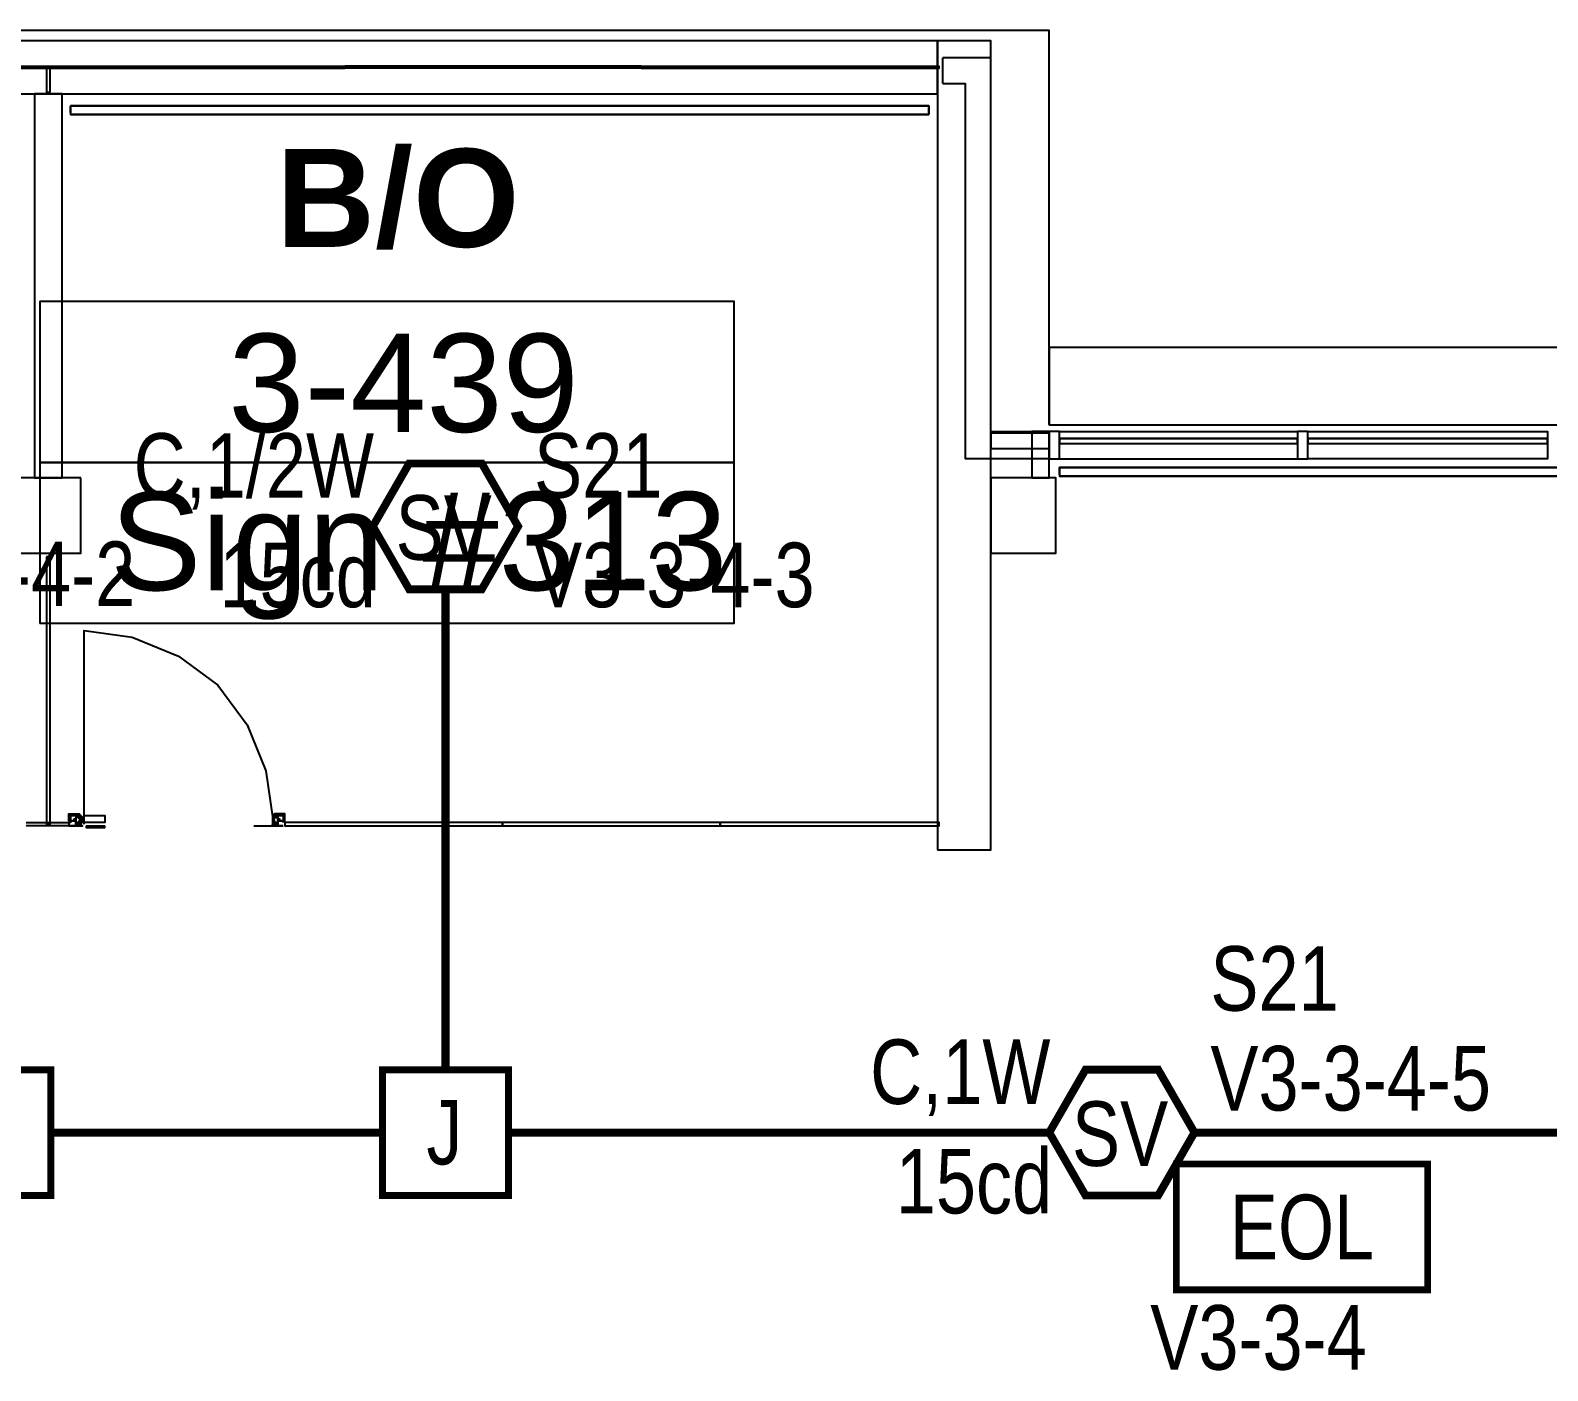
# Model space of a CAD drawing. Header units: inches. Extents: x 10004 to 17737, y 28227 to 35905.
# Drawn here: x 15007.9 to 15290, y 29350.4 to 29599.5 of the extents above; entities that cross this region are included whole.
import ezdxf
from ezdxf.enums import TextEntityAlignment as Align

# ---------------------------------------------------------------- set-up
doc = ezdxf.new("R2010")
doc.units = ezdxf.units.IN
doc.header["$LTSCALE"] = 0.25
doc.header["$MEASUREMENT"] = 0
for name, color, linetype in [('BACKGROUND', 8, 'Continuous'), ('CONDUIT', 6, 'Continuous'), ('EOL', 1, 'Continuous'), ('JUNCTION BOX', 1, 'Continuous'), ('SPEAKER STROBE', 1, 'Continuous')]:
    doc.layers.add(name, color=color, linetype=linetype)
doc.styles.add('Arial', font='arial.ttf', dxfattribs={"width": 0.8})
doc.styles.add('PDF Arial', font='arial.ttf')
doc.styles.add('PDF Arial Bold', font='arialbd.ttf')

# ---------------------------------------------------------------- blocks, each defined once
blk = doc.blocks.new('GC-S7VM')
at = {"layer": 'SPEAKER STROBE', "const_width": 1.46}
blk.add_lwpolyline([(13.83, 0.21), (7.08, 11.9), (-6.42, 11.9), (-13.17, 0.21), (-6.42, -11.49), (7.08, -11.49)], close=True, dxfattribs=at)
at = {"layer": 'SPEAKER STROBE', "style": 'Arial', "width": 0.8}
blk.add_text('SV', height=12, dxfattribs=at).set_placement((0, 0), align=Align.MIDDLE)
for tag, p in [('C', (-12.95, 11.52)), ('CANDELA', (-12.62, -8.82)), ('1/2W', (-12.62, -29.16))]:
    blk.add_attdef(tag, text='', height=12, dxfattribs=at).set_placement(p, align=Align.MIDDLE_RIGHT)
for tag, p in [('Speaker_Circuit', (16.8, 11.52)), ('Visual_Circuit', (16.8, -8.82))]:
    blk.add_attdef(tag, text='', height=12, dxfattribs=at).set_placement(p, align=Align.MIDDLE_LEFT)
blk = doc.blocks.new('JUNCTION BOX')
at = {"const_width": 1.3}
blk.add_lwpolyline([(-11.5, -11.68), (-11.5, 11.7), (11.89, 11.7), (11.89, -11.68)], close=True, dxfattribs=at)
at = {"style": 'Arial', "width": 0.8}
blk.add_text('J', height=12, dxfattribs=at).set_placement((0, 0), align=Align.MIDDLE)
blk.add_attdef('SUBSCRIPT', text='', height=12, dxfattribs=at).set_placement((-16.56, -9.02), align=Align.MIDDLE_RIGHT)
blk = doc.blocks.new('EOLR')
at = {"layer": 'EOL', "const_width": 1.25}
blk.add_lwpolyline([(-23.38, 11.69), (23.38, 11.69), (23.38, -11.69), (-23.38, -11.69)], close=True, dxfattribs=at)
at = {"layer": 'EOL', "style": 'Arial', "width": 0.8}
blk.add_text('EOL', height=12, dxfattribs=at).set_placement((0, 0), align=Align.MIDDLE)
for tag, p in [('CIRCUIT#', (28.56, 10.91)), ('EOL_VALUE', (28.88, -9.43))]:
    blk.add_attdef(tag, text='', height=12, dxfattribs=at).set_placement(p, align=Align.MIDDLE_LEFT)

msp = doc.modelspace()

# ---------------------------------------------------------------- linework, layer by layer
at = {"layer": 'BACKGROUND'}
for points in [[(15197.3, 29540.51), (15197.3, 29526.18), (15197.3, 29599.45), (14825.18, 29599.45)], [(14845.89, 29597.54), (15176.58, 29597.54), (15176.58, 29447.16)], [(15176.57, 29447.16), (15186.45, 29447.16), (15186.45, 29597.53), (15176.57, 29597.53)], [(15176.58, 29592.76), (15176.58, 29597.54)], [(15177.51, 29594.34), (15177.51, 29589.56)], [(15186.45, 29524.89), (15186.45, 29589.57), (15186.45, 29594.35), (15177.54, 29594.35)], [(14845.89, 29587.66), (15176.58, 29587.66), (15176.58, 29592.44)], [(15066.35, 29592.76), (15066.35, 29592.44)], [(15121.48, 29592.45), (15121.48, 29592.77), (15121.48, 29592.45), (15066.38, 29592.45)], [(15121.48, 29592.77), (15066.38, 29592.77)], [(15121.47, 29592.44), (15176.89, 29592.44), (15176.89, 29592.76), (15121.47, 29592.76)], [(15177.53, 29589.57), (15181.67, 29589.57), (15181.67, 29524.58), (15181.67, 29519.8)], [(15015.37, 29584.15), (15015.37, 29584.47), (15015.37, 29584.79), (15015.37, 29585.11), (15015.37, 29585.43)], [(15015.37, 29585.43), (15015.37, 29585.43)], [(15015.37, 29585.43), (15015.37, 29585.43)], [(15015.37, 29585.11), (15015.37, 29585.11)], [(15015.37, 29585.11), (15015.37, 29584.79), (15015.37, 29584.47), (15015.37, 29584.15), (15015.37, 29584.47), (15015.37, 29584.79), (15015.37, 29585.11), (15015.37, 29584.79), (15015.37, 29584.47), (15015.37, 29584.15), (15015.37, 29583.84)], [(15015.37, 29585.11), (15015.37, 29585.11)], [(15015.37, 29585.11), (15015.37, 29585.11)], [(15015.37, 29585.11), (15015.37, 29585.11)], [(15174.97, 29585.43), (15174.97, 29585.43)], [(15174.97, 29585.43), (15174.97, 29585.43)], [(15174.97, 29585.43), (15174.97, 29585.11), (15174.97, 29584.79), (15174.97, 29584.47), (15174.97, 29584.15), (15174.97, 29583.83)], [(15174.97, 29585.11), (15174.97, 29585.11)], [(15174.97, 29585.11), (15174.97, 29585.11)], [(15174.97, 29585.11), (15174.97, 29585.11)], [(15174.97, 29584.79), (15174.97, 29585.11)], [(15174.97, 29585.11), (15174.97, 29585.11)], [(15015.37, 29584.47), (15015.37, 29584.47)], [(15015.37, 29584.47), (15015.37, 29584.47)], [(15015.37, 29584.47), (15015.37, 29584.47)], [(15015.37, 29584.47), (15015.37, 29584.47)], [(15015.37, 29584.15), (15015.37, 29584.15)], [(15015.37, 29584.15), (15015.37, 29584.15)], [(15015.37, 29584.15), (15015.37, 29584.15)], [(15015.37, 29584.15), (15015.37, 29584.15)], [(15015.37, 29583.84), (15015.37, 29583.84)], [(15015.37, 29583.84), (15015.37, 29583.84)], [(15174.97, 29584.47), (15174.97, 29584.79)], [(15174.97, 29584.47), (15174.97, 29584.47)], [(15174.97, 29584.47), (15174.97, 29584.47)], [(15174.97, 29584.47), (15174.97, 29584.47)], [(15174.97, 29584.15), (15174.97, 29584.47)], [(15174.97, 29584.47), (15174.97, 29584.47)], [(15174.97, 29584.15), (15174.97, 29584.15)], [(15174.97, 29584.15), (15174.97, 29584.15)], [(15174.97, 29584.15), (15174.97, 29584.15)], [(15174.97, 29584.15), (15174.97, 29584.15)], [(15174.97, 29583.83), (15174.97, 29583.83)], [(15174.97, 29583.83), (15174.97, 29583.83)], [(15009.64, 29549.11), (15009.64, 29519.16), (15009.64, 29489.22)], [(15009.65, 29549.11), (15138.67, 29549.11), (15138.67, 29519.16), (15009.65, 29519.16), (15138.67, 29519.16), (15138.67, 29489.22), (15009.65, 29489.22)], [(15338.39, 29540.5), (15197.25, 29540.5)], [(15197.25, 29526.16), (15338.39, 29526.16)], [(15194.12, 29516.3), (15197.3, 29516.3), (15197.3, 29524.9), (15197.3, 29519.8), (15181.69, 29519.8)], [(15186.45, 29524.58), (15186.45, 29521.71)], [(15186.46, 29524.9), (15197.3, 29524.9), (15194.12, 29524.9)], [(15186.46, 29521.72), (15197.3, 29521.72), (15197.3, 29524.9)], [(15197.3, 29519.8), (15197.3, 29524.58), (15186.46, 29524.58)], [(15194.08, 29524.89), (15194.08, 29516.29)], [(15197.31, 29519.81), (15199.22, 29519.81), (15199.22, 29524.91), (15197.31, 29524.91)], [(15199.19, 29524.89), (15243.47, 29524.89), (15243.47, 29519.79)], [(15199.19, 29522.66), (15243.47, 29522.66), (15243.47, 29523.62), (15199.19, 29523.62), (15243.47, 29523.62)], [(15199.22, 29523.63), (15199.22, 29522.68)], [(15243.49, 29519.8), (15245.39, 29519.8), (15245.39, 29524.9), (15243.49, 29524.9)], [(15245.39, 29523.62), (15245.39, 29522.67)], [(15245.4, 29524.9), (15289.99, 29524.9), (15289.99, 29519.8)], [(15245.4, 29522.67), (15289.99, 29522.67), (15289.99, 29523.62), (15245.4, 29523.62), (15289.99, 29523.62)], [(15243.47, 29520.75), (15243.47, 29519.79), (15199.19, 29519.79)], [(15199.22, 29519.81), (15199.22, 29520.76)], [(15245.39, 29519.8), (15245.39, 29520.75)], [(15289.99, 29520.76), (15289.99, 29519.8), (15245.4, 29519.8)], [(15199.22, 29516.94), (15199.22, 29517.26), (15199.22, 29516.94), (15199.22, 29517.26), (15199.22, 29517.58), (15199.22, 29517.26), (15199.22, 29517.58), (15199.22, 29517.9), (15199.22, 29517.58), (15199.22, 29517.9), (15199.22, 29518.22), (15199.22, 29517.9), (15199.22, 29518.22), (15199.22, 29517.9), (15199.22, 29517.58), (15199.22, 29517.26), (15199.22, 29516.94), (15199.22, 29516.62)], [(15199.22, 29518.22), (15199.22, 29518.22)], [(15199.22, 29518.22), (15199.22, 29518.22)], [(15199.22, 29518.22), (15199.22, 29518.22)], [(15199.22, 29517.9), (15199.22, 29517.9)], [(15199.22, 29517.9), (15199.22, 29517.9)], [(15199.22, 29517.9), (15199.22, 29517.9)], [(15199.22, 29517.9), (15199.22, 29517.9)], [(15199.22, 29517.26), (15199.22, 29517.26)], [(15199.22, 29517.26), (15199.22, 29517.26)], [(15199.22, 29517.26), (15199.22, 29517.26)], [(15199.22, 29517.26), (15199.22, 29517.26)], [(15186.43, 29502.27), (15198.55, 29502.27), (15198.55, 29516.29), (15186.43, 29516.29)], [(15186.45, 29516.29), (15186.45, 29502.28)], [(15199.22, 29516.94), (15199.22, 29516.94)], [(15199.22, 29516.94), (15199.22, 29516.94)], [(15017.92, 29451.94), (15017.92, 29487.94), (15026.84, 29486.67), (15035.44, 29483.16), (15042.77, 29477.75), (15048.19, 29470.42), (15051.69, 29461.82), (15052.97, 29452.9)], [(15007.09, 29452.26), (15015.05, 29452.26), (15015.05, 29451.62), (15015.37, 29451.62), (15015.69, 29451.62), (15016.33, 29451.62), (15016.97, 29451.62), (15017.28, 29451.62), (15017.28, 29451.94), (15017.28, 29451.62), (15017.6, 29451.62), (15017.28, 29451.62), (15017.6, 29451.62), (15017.28, 29451.62), (15016.33, 29451.62), (15016.33, 29451.94), (15016.33, 29451.62), (15015.37, 29451.62), (15015.05, 29451.62), (15007.09, 29451.62)], [(15015.05, 29453.85), (15015.05, 29453.85)], [(15016.01, 29452.9), (15016.33, 29452.58), (15016.33, 29451.62), (15016.33, 29451.94), (15016.33, 29452.58), (15016.01, 29452.58), (15015.37, 29452.58), (15015.37, 29452.26), (15015.37, 29452.58), (15015.69, 29452.58), (15015.37, 29452.58), (15015.05, 29452.58), (15015.05, 29453.54), (15015.05, 29453.85), (15015.37, 29453.85), (15016.97, 29453.85), (15017.28, 29453.54), (15017.28, 29453.22), (15016.97, 29453.22), (15017.28, 29453.22), (15017.28, 29452.9), (15016.97, 29452.9), (15017.28, 29452.9), (15017.28, 29453.22)], [(15015.05, 29453.54), (15015.05, 29453.54)], [(15015.05, 29453.54), (15015.05, 29453.54)], [(15015.37, 29453.54), (15015.05, 29453.54), (15015.37, 29453.54), (15015.37, 29452.9), (15015.37, 29452.58)], [(15015.05, 29453.54), (15015.05, 29453.54)], [(15015.05, 29452.58), (15015.05, 29452.58)], [(15015.05, 29452.58), (15015.05, 29452.58)], [(15015.37, 29453.54), (15015.37, 29453.54)], [(15015.37, 29453.54), (15015.37, 29453.54)], [(15015.37, 29453.54), (15015.37, 29453.54)], [(15015.37, 29453.54), (15015.37, 29453.54)], [(15015.37, 29453.54), (15015.37, 29453.54)], [(15015.37, 29453.54), (15015.37, 29453.54)], [(15015.37, 29453.54), (15015.37, 29453.54)], [(15015.37, 29453.54), (15015.37, 29453.54)], [(15015.37, 29453.54), (15015.37, 29453.54)], [(15015.37, 29453.54), (15015.37, 29453.54)], [(15015.37, 29453.54), (15015.37, 29453.54)], [(15015.37, 29453.54), (15015.37, 29453.54)], [(15015.37, 29453.54), (15015.37, 29453.54)], [(15015.37, 29453.54), (15015.37, 29453.54)], [(15015.37, 29453.54), (15015.37, 29453.54)], [(15015.37, 29453.54), (15015.37, 29453.54)], [(15015.37, 29453.54), (15015.37, 29453.54)], [(15015.37, 29453.54), (15015.37, 29453.54)], [(15015.37, 29453.54), (15015.37, 29453.54)], [(15015.37, 29453.54), (15015.37, 29453.54)], [(15015.37, 29453.54), (15015.37, 29453.54)], [(15015.37, 29453.54), (15015.37, 29453.54)], [(15015.37, 29453.54), (15015.37, 29453.54)], [(15015.37, 29453.54), (15015.37, 29453.54)], [(15015.37, 29453.54), (15015.37, 29453.54)], [(15015.37, 29453.54), (15015.37, 29453.54)], [(15015.37, 29452.58), (15015.37, 29452.58)], [(15015.37, 29452.58), (15015.37, 29452.58)], [(15015.37, 29452.58), (15015.37, 29452.58)], [(15015.37, 29452.58), (15015.37, 29452.58)], [(15015.37, 29452.58), (15015.37, 29452.58)], [(15015.37, 29452.58), (15015.37, 29452.58)], [(15015.37, 29452.58), (15015.37, 29452.58)], [(15015.37, 29452.58), (15015.37, 29452.58)], [(15015.37, 29452.58), (15015.37, 29452.58)], [(15015.37, 29452.58), (15015.37, 29452.58)], [(15015.37, 29452.58), (15015.37, 29452.58)], [(15015.37, 29452.58), (15015.37, 29452.58)], [(15015.37, 29452.58), (15015.37, 29452.58)], [(15015.37, 29452.58), (15015.37, 29452.58)], [(15015.37, 29452.58), (15015.37, 29452.58)], [(15015.37, 29452.58), (15015.37, 29452.58)], [(15015.37, 29452.58), (15015.37, 29452.58)], [(15015.37, 29452.26), (15015.37, 29452.26)], [(15015.37, 29452.26), (15015.37, 29452.26)], [(15015.37, 29452.26), (15015.37, 29452.26)], [(15015.37, 29452.26), (15015.37, 29452.26)], [(15015.37, 29452.26), (15015.37, 29452.26)], [(15015.69, 29452.58), (15016.01, 29452.58), (15016.01, 29452.9), (15016.01, 29452.58), (15016.33, 29452.58), (15016.01, 29452.58)], [(15016.01, 29452.9), (15016.01, 29452.9)], [(15016.01, 29452.9), (15016.01, 29452.9)], [(15016.01, 29452.58), (15016.01, 29452.58)], [(15016.01, 29452.58), (15016.01, 29452.58)], [(15016.01, 29452.58), (15016.01, 29452.58)], [(15016.01, 29452.58), (15016.01, 29452.58)], [(15016.01, 29452.58), (15016.01, 29452.58)], [(15016.01, 29452.58), (15016.01, 29452.58)], [(15016.01, 29452.58), (15016.01, 29452.58)], [(15016.01, 29452.58), (15016.01, 29452.58)], [(15016.01, 29452.58), (15016.01, 29452.58)], [(15016.01, 29452.58), (15016.01, 29452.58)], [(15016.33, 29453.54), (15016.33, 29453.54)], [(15016.33, 29453.54), (15016.33, 29453.54)], [(15016.33, 29453.54), (15016.33, 29453.54)], [(15016.33, 29453.54), (15016.33, 29453.54)], [(15016.33, 29453.54), (15016.33, 29453.54)], [(15016.33, 29453.54), (15016.33, 29453.54)], [(15016.33, 29453.54), (15016.33, 29453.54)], [(15016.33, 29453.54), (15016.33, 29453.54)], [(15016.33, 29453.54), (15016.33, 29453.54)], [(15016.33, 29453.54), (15016.33, 29453.54)], [(15016.33, 29453.54), (15016.33, 29453.54)], [(15016.33, 29453.54), (15016.33, 29453.54)], [(15017.28, 29452.58), (15016.97, 29452.58), (15017.28, 29452.58), (15017.28, 29452.26), (15017.28, 29451.94), (15017.28, 29452.26), (15017.28, 29452.58), (15017.28, 29452.9), (15016.97, 29452.9), (15016.97, 29453.22), (15017.28, 29453.22), (15016.97, 29453.22), (15016.97, 29453.54), (15016.97, 29453.22), (15016.97, 29453.54), (15016.97, 29453.22), (15016.97, 29453.54), (15016.33, 29453.54), (15016.97, 29453.54), (15017.28, 29453.54), (15016.97, 29453.54)], [(15016.33, 29453.22), (15016.33, 29453.22)], [(15016.33, 29452.9), (15016.33, 29452.9)], [(15016.33, 29452.9), (15016.33, 29452.9)], [(15016.33, 29452.9), (15016.33, 29452.9)], [(15016.33, 29452.58), (15016.33, 29452.58)], [(15016.33, 29452.58), (15016.33, 29452.58)], [(15016.33, 29452.58), (15016.33, 29452.58)], [(15016.33, 29452.58), (15016.33, 29452.58)], [(15016.33, 29452.58), (15016.33, 29452.58)], [(15016.33, 29452.58), (15016.33, 29452.58)], [(15016.33, 29452.58), (15016.33, 29452.58)], [(15016.33, 29452.58), (15016.33, 29452.58)], [(15016.33, 29452.58), (15016.33, 29452.58)], [(15016.33, 29452.58), (15016.33, 29452.58)], [(15016.33, 29452.58), (15016.33, 29452.58)], [(15016.33, 29452.58), (15016.33, 29452.58)], [(15016.33, 29452.26), (15016.33, 29452.26)], [(15016.33, 29452.26), (15016.33, 29452.26)], [(15016.33, 29452.26), (15016.33, 29452.26)], [(15016.33, 29452.26), (15016.33, 29452.26)], [(15016.65, 29453.22), (15016.65, 29453.22)], [(15016.97, 29453.85), (15016.97, 29453.85)], [(15016.97, 29453.85), (15016.97, 29453.85)], [(15016.97, 29453.54), (15016.97, 29453.54)], [(15016.97, 29453.54), (15016.97, 29453.54)], [(15016.97, 29453.54), (15016.97, 29453.54)], [(15016.97, 29453.54), (15016.97, 29453.54)], [(15016.97, 29453.54), (15016.97, 29453.54)], [(15016.97, 29453.54), (15016.97, 29453.54)], [(15016.97, 29453.54), (15016.97, 29453.54)], [(15016.97, 29453.22), (15016.97, 29453.22)], [(15016.97, 29453.22), (15016.97, 29453.22)], [(15016.97, 29453.22), (15016.97, 29453.22)], [(15016.97, 29453.22), (15016.97, 29453.22)], [(15016.97, 29453.22), (15016.97, 29453.22)], [(15016.97, 29453.22), (15016.97, 29453.22)], [(15016.97, 29453.22), (15016.97, 29453.22)], [(15016.97, 29453.22), (15016.97, 29453.22)], [(15016.97, 29453.22), (15016.97, 29453.22)], [(15016.97, 29453.22), (15016.97, 29453.22)], [(15016.97, 29453.22), (15016.97, 29453.22)], [(15016.97, 29453.22), (15016.97, 29453.22)], [(15016.97, 29453.22), (15016.97, 29452.9), (15017.28, 29452.9), (15017.28, 29452.58), (15016.97, 29452.58), (15017.28, 29452.58), (15016.97, 29452.58), (15016.97, 29452.26), (15016.97, 29451.94), (15016.97, 29452.58)], [(15016.97, 29453.22), (15016.97, 29453.22)], [(15016.97, 29452.9), (15016.97, 29452.9)], [(15016.97, 29452.9), (15016.97, 29452.9)], [(15016.97, 29452.9), (15016.97, 29452.9)], [(15016.97, 29452.9), (15016.97, 29452.9)], [(15016.97, 29452.9), (15016.97, 29452.9)], [(15016.97, 29452.58), (15016.97, 29452.58)], [(15016.97, 29452.58), (15016.97, 29452.58)], [(15016.97, 29452.58), (15016.97, 29452.58)], [(15016.97, 29452.58), (15016.97, 29452.58)], [(15016.97, 29452.58), (15016.97, 29452.58)], [(15016.97, 29452.26), (15016.97, 29452.26)], [(15016.97, 29452.26), (15016.97, 29452.26)], [(15016.97, 29452.26), (15016.97, 29452.26)], [(15017.28, 29453.54), (15017.28, 29453.54)], [(15017.28, 29453.54), (15017.28, 29453.54)], [(15017.28, 29453.54), (15017.28, 29453.54)], [(15017.28, 29453.54), (15017.28, 29453.54)], [(15017.28, 29453.54), (15017.28, 29453.54)], [(15017.28, 29453.22), (15017.28, 29453.22)], [(15017.28, 29453.22), (15017.28, 29453.22)], [(15054.88, 29453.54), (15054.56, 29453.54), (15054.88, 29453.54), (15055.2, 29453.54), (15054.88, 29453.54), (15054.88, 29452.9), (15054.88, 29452.58), (15055.2, 29452.58), (15055.2, 29453.54), (15055.2, 29453.85), (15054.88, 29453.85), (15053.28, 29453.85), (15052.97, 29453.54), (15052.97, 29453.22), (15053.28, 29453.54), (15052.97, 29453.22), (15053.28, 29453.22), (15053.28, 29452.9), (15052.97, 29452.9), (15052.97, 29452.58), (15052.97, 29452.9), (15053.28, 29452.9), (15053.28, 29453.22), (15053.28, 29453.54), (15053.28, 29453.22), (15053.28, 29453.54), (15052.97, 29453.54), (15053.28, 29453.54)], [(15052.97, 29453.54), (15052.97, 29453.54)], [(15052.97, 29453.54), (15052.97, 29453.54)], [(15052.97, 29453.54), (15052.97, 29453.54)], [(15052.97, 29453.54), (15052.97, 29453.54)], [(15052.97, 29453.54), (15052.97, 29453.54)], [(15052.97, 29453.22), (15052.97, 29453.22)], [(15052.97, 29453.22), (15052.97, 29453.22)], [(15052.97, 29453.22), (15052.97, 29453.22)], [(15052.97, 29453.22), (15052.97, 29453.22)], [(15052.97, 29453.22), (15052.97, 29453.22)], [(15052.97, 29453.22), (15052.97, 29453.22)], [(15052.97, 29452.9), (15052.97, 29452.9)], [(15052.97, 29452.9), (15052.97, 29452.9)], [(15052.97, 29452.9), (15052.97, 29452.9)], [(15052.97, 29452.58), (15052.97, 29452.58)], [(15052.97, 29452.58), (15052.97, 29452.58)], [(15052.97, 29452.58), (15052.97, 29452.58)], [(15052.97, 29452.58), (15052.97, 29452.58)], [(15053.28, 29453.85), (15053.28, 29453.85)], [(15053.28, 29453.85), (15053.28, 29453.85)], [(15053.28, 29453.54), (15053.28, 29453.54)], [(15053.28, 29453.54), (15053.28, 29453.54)], [(15053.28, 29453.54), (15053.28, 29453.54)], [(15053.28, 29453.54), (15053.28, 29453.54)], [(15053.28, 29453.54), (15053.28, 29453.54)], [(15053.28, 29453.54), (15053.28, 29453.54)], [(15053.28, 29453.54), (15053.28, 29453.54)], [(15053.28, 29453.22), (15053.28, 29453.22)], [(15053.28, 29453.22), (15053.28, 29453.22)], [(15053.28, 29453.22), (15053.28, 29453.22)], [(15053.28, 29453.22), (15053.28, 29453.22)], [(15053.28, 29453.22), (15053.28, 29453.22)], [(15053.28, 29453.22), (15053.28, 29453.22)], [(15053.28, 29453.22), (15053.28, 29453.22)], [(15053.28, 29453.22), (15053.28, 29453.22)], [(15053.28, 29453.22), (15053.28, 29453.22)], [(15053.28, 29453.22), (15053.28, 29453.22)], [(15053.28, 29453.22), (15053.28, 29453.22)], [(15053.28, 29453.22), (15053.28, 29453.22)], [(15053.28, 29452.9), (15053.28, 29452.9)], [(15053.28, 29452.9), (15053.28, 29452.9)], [(15053.28, 29452.58), (15053.28, 29452.58)], [(15053.28, 29452.58), (15053.28, 29452.58)], [(15053.28, 29452.26), (15053.28, 29452.26)], [(15053.28, 29452.26), (15053.28, 29452.26)], [(15053.28, 29452.26), (15053.28, 29452.26)], [(15053.6, 29453.54), (15053.6, 29453.54)], [(15053.6, 29453.22), (15053.6, 29453.22)], [(15053.92, 29453.54), (15053.92, 29453.54)], [(15053.92, 29453.54), (15053.92, 29453.54)], [(15053.92, 29453.54), (15053.92, 29453.54)], [(15053.92, 29453.54), (15053.92, 29453.54)], [(15053.92, 29453.54), (15053.92, 29453.54)], [(15053.92, 29453.54), (15053.92, 29453.54)], [(15053.92, 29453.54), (15053.92, 29453.54)], [(15053.92, 29453.54), (15053.92, 29453.54)], [(15053.92, 29453.54), (15053.92, 29453.54)], [(15053.92, 29453.22), (15053.92, 29453.22)], [(15053.92, 29452.9), (15053.92, 29452.9)], [(15053.92, 29452.9), (15053.92, 29452.9)], [(15054.24, 29452.9), (15053.92, 29452.58), (15054.24, 29452.58), (15054.56, 29452.58), (15054.24, 29452.58), (15054.24, 29452.9), (15054.24, 29452.58), (15053.92, 29452.58), (15053.92, 29451.62), (15053.92, 29451.94), (15053.92, 29452.58), (15054.24, 29452.58)], [(15053.92, 29452.9), (15053.92, 29452.9)], [(15053.92, 29452.58), (15053.92, 29452.58)], [(15053.92, 29452.58), (15053.92, 29452.58)], [(15053.92, 29452.58), (15053.92, 29452.58)], [(15053.92, 29452.58), (15053.92, 29452.58)], [(15053.92, 29452.58), (15053.92, 29452.58)], [(15053.92, 29452.58), (15053.92, 29452.58)], [(15053.92, 29452.58), (15053.92, 29452.58)], [(15053.92, 29452.58), (15053.92, 29452.58)], [(15053.92, 29452.58), (15053.92, 29452.58)], [(15053.92, 29452.58), (15053.92, 29452.58)], [(15053.92, 29452.58), (15053.92, 29452.58)], [(15053.92, 29452.58), (15053.92, 29452.58)], [(15053.92, 29452.58), (15053.92, 29452.58)], [(15053.92, 29452.26), (15053.92, 29452.26)], [(15053.92, 29452.26), (15053.92, 29452.26)], [(15053.92, 29452.26), (15053.92, 29452.26)], [(15053.92, 29452.26), (15053.92, 29452.26)], [(15054.24, 29452.9), (15054.24, 29452.9)], [(15054.24, 29452.9), (15054.24, 29452.9)], [(15054.24, 29452.58), (15054.24, 29452.58)], [(15054.24, 29452.58), (15054.24, 29452.58)], [(15054.24, 29452.58), (15054.24, 29452.58)], [(15054.24, 29452.58), (15054.24, 29452.58)], [(15054.24, 29452.58), (15054.24, 29452.58)], [(15054.24, 29452.58), (15054.24, 29452.58)], [(15054.24, 29452.58), (15054.24, 29452.58)], [(15054.24, 29452.58), (15054.24, 29452.58)], [(15054.24, 29452.58), (15054.24, 29452.58)], [(15054.56, 29453.54), (15054.56, 29453.54)], [(15054.56, 29453.54), (15054.56, 29453.54)], [(15054.56, 29452.58), (15054.56, 29452.58)], [(15054.88, 29453.85), (15054.88, 29453.85)], [(15054.88, 29453.54), (15054.88, 29453.54)], [(15054.88, 29453.54), (15054.88, 29453.54)], [(15054.88, 29453.54), (15054.88, 29453.54)], [(15054.88, 29453.54), (15054.88, 29453.54)], [(15054.88, 29453.54), (15054.88, 29453.54)], [(15054.88, 29453.54), (15054.88, 29453.54)], [(15054.88, 29453.54), (15054.88, 29453.54)], [(15054.88, 29453.54), (15054.88, 29453.54)], [(15054.88, 29453.54), (15054.88, 29453.54)], [(15054.88, 29453.54), (15054.88, 29453.54)], [(15054.88, 29453.54), (15054.88, 29453.54)], [(15054.88, 29453.54), (15054.88, 29453.54)], [(15054.88, 29453.54), (15054.88, 29453.54)], [(15054.88, 29453.54), (15054.88, 29453.54)], [(15054.88, 29453.54), (15054.88, 29453.54)], [(15054.88, 29453.54), (15054.88, 29453.54)], [(15054.88, 29453.54), (15054.88, 29453.54)], [(15054.88, 29453.54), (15054.88, 29453.54)], [(15054.88, 29453.54), (15054.88, 29453.54)], [(15054.88, 29453.54), (15054.88, 29453.54)], [(15054.88, 29453.54), (15054.88, 29453.54)], [(15054.88, 29453.54), (15054.88, 29453.54)], [(15054.88, 29453.54), (15054.88, 29453.54)], [(15054.88, 29453.54), (15054.88, 29453.54)], [(15054.88, 29453.54), (15054.88, 29453.54)], [(15054.88, 29453.54), (15054.88, 29453.54)], [(15054.88, 29453.54), (15054.88, 29453.54)], [(15054.88, 29452.58), (15054.88, 29452.58)], [(15054.88, 29452.58), (15054.88, 29452.58)], [(15054.88, 29452.58), (15054.88, 29452.58)], [(15054.88, 29452.58), (15054.88, 29452.58)], [(15054.88, 29452.58), (15054.88, 29452.58)], [(15054.88, 29452.58), (15054.88, 29452.58)], [(15054.88, 29452.58), (15054.88, 29452.58)], [(15054.88, 29452.58), (15054.88, 29452.58)], [(15054.88, 29452.58), (15054.88, 29452.58)], [(15054.88, 29452.58), (15054.88, 29452.58)], [(15054.88, 29452.58), (15054.88, 29452.58)], [(15054.88, 29452.58), (15054.88, 29452.58)], [(15054.88, 29452.58), (15054.88, 29452.58)], [(15054.88, 29452.58), (15054.88, 29452.58)], [(15054.88, 29452.58), (15054.88, 29452.58)], [(15054.88, 29452.58), (15054.88, 29452.58)], [(15054.88, 29452.58), (15054.88, 29452.58)], [(15054.88, 29452.58), (15054.88, 29452.58)], [(15054.88, 29452.26), (15054.88, 29452.26)], [(15054.88, 29452.26), (15054.88, 29452.26)], [(15054.88, 29452.26), (15054.88, 29452.26)], [(15054.88, 29452.26), (15054.88, 29452.26)], [(15054.88, 29452.26), (15054.88, 29452.26)], [(15055.2, 29452.26), (15055.2, 29451.62)], [(15095.66, 29452.26), (15095.66, 29451.62)], [(15095.67, 29451.63), (15136.13, 29451.63), (15136.13, 29452.26), (15095.67, 29452.26)], [(15136.11, 29451.62), (15176.89, 29451.62), (15176.89, 29452.26), (15136.11, 29452.26)], [(15136.13, 29452.26), (15136.13, 29451.63)], [(15015.05, 29451.62), (15015.05, 29451.62)], [(15015.05, 29451.62), (15015.05, 29451.62)], [(15015.05, 29451.62), (15015.05, 29451.62)], [(15015.05, 29451.62), (15015.05, 29451.62)], [(15015.37, 29451.62), (15015.37, 29451.62)], [(15015.37, 29451.62), (15015.37, 29451.62)], [(15015.37, 29451.62), (15015.37, 29451.62)], [(15015.37, 29451.62), (15015.37, 29451.62)], [(15015.37, 29451.62), (15015.37, 29451.62)], [(15015.37, 29451.62), (15015.37, 29451.62)], [(15015.37, 29451.62), (15015.37, 29451.62)], [(15015.37, 29451.62), (15015.37, 29451.62)], [(15015.37, 29451.62), (15015.37, 29451.62)], [(15015.37, 29451.62), (15015.37, 29451.62)], [(15015.37, 29451.62), (15015.37, 29451.62)], [(15015.37, 29451.62), (15015.37, 29451.62)], [(15015.37, 29451.62), (15015.37, 29451.62)], [(15015.37, 29451.62), (15015.37, 29451.62)], [(15015.37, 29451.62), (15015.37, 29451.62)], [(15015.37, 29451.62), (15015.37, 29451.62)], [(15015.37, 29451.62), (15015.37, 29451.62)], [(15015.37, 29451.62), (15015.37, 29451.62)], [(15015.37, 29451.62), (15015.37, 29451.62)], [(15015.37, 29451.62), (15015.37, 29451.62)], [(15015.37, 29451.62), (15015.37, 29451.62)], [(15015.37, 29451.62), (15015.37, 29451.62)], [(15016.33, 29451.94), (15016.33, 29451.94)], [(15016.33, 29451.62), (15016.33, 29451.62)], [(15016.33, 29451.62), (15016.33, 29451.62)], [(15016.33, 29451.62), (15016.33, 29451.62)], [(15016.33, 29451.62), (15016.33, 29451.62)], [(15016.33, 29451.62), (15016.33, 29451.62)], [(15016.33, 29451.62), (15016.33, 29451.62)], [(15016.33, 29451.62), (15016.33, 29451.62)], [(15016.33, 29451.62), (15016.33, 29451.62)], [(15016.33, 29451.62), (15016.33, 29451.62)], [(15016.33, 29451.62), (15016.33, 29451.62)], [(15016.33, 29451.62), (15016.33, 29451.62)], [(15016.33, 29451.62), (15016.33, 29451.62)], [(15016.33, 29451.62), (15016.33, 29451.62)], [(15016.33, 29451.62), (15016.33, 29451.62)], [(15016.33, 29451.62), (15016.33, 29451.62)], [(15016.33, 29451.62), (15016.33, 29451.62)], [(15016.33, 29451.62), (15016.33, 29451.62)], [(15016.97, 29451.94), (15016.97, 29451.94)], [(15016.97, 29451.94), (15016.97, 29451.94)], [(15016.97, 29451.94), (15016.97, 29451.94)], [(15016.97, 29451.94), (15016.97, 29451.94)], [(15016.97, 29451.94), (15016.97, 29451.94)], [(15016.97, 29451.94), (15016.97, 29451.94)], [(15016.97, 29451.94), (15016.97, 29451.94)], [(15016.97, 29451.94), (15016.97, 29451.94)], [(15016.97, 29451.94), (15016.97, 29451.94)], [(15016.97, 29451.94), (15016.97, 29451.94)], [(15016.97, 29451.94), (15016.97, 29451.94)], [(15016.97, 29451.94), (15016.97, 29451.94)], [(15017.28, 29451.94), (15016.97, 29451.94)], [(15017.28, 29451.94), (15016.97, 29451.94)], [(15016.97, 29451.94), (15016.97, 29451.94)], [(15016.97, 29451.62), (15016.97, 29451.62)], [(15016.97, 29451.62), (15016.97, 29451.62)], [(15016.97, 29451.62), (15016.97, 29451.62)], [(15016.97, 29451.62), (15016.97, 29451.62)], [(15016.97, 29451.62), (15016.97, 29451.62)], [(15016.97, 29451.62), (15016.97, 29451.62)], [(15016.97, 29451.62), (15016.97, 29451.62)], [(15017.28, 29451.62), (15017.28, 29451.62)], [(15017.28, 29451.62), (15017.28, 29451.62)], [(15017.28, 29451.62), (15017.28, 29451.62)], [(15017.28, 29451.62), (15017.28, 29451.62)], [(15017.28, 29451.62), (15017.28, 29451.62)], [(15017.28, 29451.62), (15017.28, 29451.62)], [(15017.28, 29451.62), (15017.28, 29451.62)], [(15017.28, 29451.62), (15017.28, 29451.62)], [(15017.28, 29451.62), (15017.28, 29451.62)], [(15017.28, 29451.62), (15017.28, 29451.62)], [(15017.28, 29451.62), (15017.28, 29451.62)], [(15017.28, 29451.62), (15017.28, 29451.62)], [(15017.28, 29451.62), (15017.28, 29451.62)], [(15017.28, 29451.62), (15017.28, 29451.62)], [(15017.28, 29451.62), (15017.28, 29451.62)], [(15017.6, 29451.62), (15017.6, 29451.62)], [(15017.6, 29451.62), (15017.6, 29451.62)], [(15017.6, 29451.62), (15017.6, 29451.62)], [(15017.6, 29451.62), (15017.6, 29451.62)], [(15017.6, 29451.62), (15017.6, 29451.62)], [(15017.6, 29451.62), (15017.6, 29451.62)], [(15017.6, 29451.62), (15017.6, 29451.62)], [(15017.6, 29451.62), (15017.6, 29451.62)], [(15017.6, 29451.62), (15017.6, 29451.62)], [(15017.6, 29451.62), (15017.6, 29451.62)], [(15017.6, 29451.62), (15017.6, 29451.62)], [(15017.6, 29451.62), (15017.6, 29451.62)], [(15017.6, 29451.62), (15017.6, 29451.62)], [(15017.6, 29451.62), (15017.6, 29451.62)], [(15017.6, 29451.62), (15017.6, 29451.62)], [(15017.6, 29451.62), (15017.6, 29451.62)], [(15017.6, 29451.62), (15017.6, 29451.62)], [(15017.6, 29451.62), (15017.6, 29451.62)], [(15017.6, 29451.62), (15017.6, 29451.62)], [(15017.6, 29451.62), (15017.6, 29451.62)], [(15017.6, 29451.62), (15017.6, 29451.62)], [(15017.6, 29451.62), (15017.6, 29451.62)], [(15018.24, 29451.62), (15021.74, 29451.62)], [(15018.24, 29451.62), (15018.24, 29451.31), (15021.74, 29451.31), (15021.74, 29451.62)], [(15049.46, 29451.62), (15052.97, 29451.62), (15052.65, 29451.62), (15052.97, 29451.62), (15052.65, 29451.62), (15052.97, 29451.62), (15052.97, 29451.94), (15052.97, 29451.62), (15053.28, 29451.62), (15053.92, 29451.62), (15052.97, 29451.62)], [(15052.65, 29451.62), (15052.65, 29451.62)], [(15052.65, 29451.62), (15052.65, 29451.62)], [(15052.65, 29451.62), (15052.65, 29451.62)], [(15052.65, 29451.62), (15052.65, 29451.62)], [(15052.65, 29451.62), (15052.65, 29451.62)], [(15052.65, 29451.62), (15052.65, 29451.62)], [(15052.65, 29451.62), (15052.65, 29451.62)], [(15052.65, 29451.62), (15052.65, 29451.62)], [(15052.65, 29451.62), (15052.65, 29451.62)], [(15052.65, 29451.62), (15052.65, 29451.62)], [(15052.65, 29451.62), (15052.65, 29451.62)], [(15052.65, 29451.62), (15052.65, 29451.62)], [(15052.65, 29451.62), (15052.65, 29451.62)], [(15052.65, 29451.62), (15052.65, 29451.62)], [(15052.65, 29451.62), (15052.65, 29451.62)], [(15052.65, 29451.62), (15052.65, 29451.62)], [(15052.65, 29451.62), (15052.65, 29451.62)], [(15052.65, 29451.62), (15052.65, 29451.62)], [(15052.65, 29451.62), (15052.65, 29451.62)], [(15052.65, 29451.62), (15052.65, 29451.62)], [(15052.65, 29451.62), (15052.65, 29451.62)], [(15052.65, 29451.62), (15052.65, 29451.62)], [(15052.97, 29451.94), (15052.97, 29451.94)], [(15052.97, 29451.94), (15052.97, 29451.94)], [(15052.97, 29451.94), (15052.97, 29451.94)], [(15052.97, 29451.62), (15052.97, 29451.62)], [(15052.97, 29451.62), (15052.97, 29451.62)], [(15052.97, 29451.62), (15052.97, 29451.62)], [(15052.97, 29451.62), (15052.97, 29451.62)], [(15052.97, 29451.62), (15052.97, 29451.62)], [(15052.97, 29451.62), (15052.97, 29451.62)], [(15052.97, 29451.62), (15052.97, 29451.62)], [(15052.97, 29451.62), (15052.97, 29451.62)], [(15052.97, 29451.62), (15052.97, 29451.62)], [(15052.97, 29451.62), (15052.97, 29451.62)], [(15052.97, 29451.62), (15052.97, 29451.62)], [(15052.97, 29451.62), (15052.97, 29451.62)], [(15052.97, 29451.62), (15052.97, 29451.62)], [(15052.97, 29451.62), (15052.97, 29451.62)], [(15052.97, 29451.62), (15052.97, 29451.62)], [(15053.28, 29451.94), (15053.28, 29451.94)], [(15053.28, 29451.94), (15053.28, 29451.94)], [(15053.28, 29451.94), (15053.28, 29451.94)], [(15053.28, 29451.94), (15053.28, 29451.94)], [(15053.28, 29451.94), (15053.28, 29451.94)], [(15053.28, 29451.94), (15053.28, 29451.94)], [(15053.28, 29451.94), (15053.28, 29451.94)], [(15053.28, 29451.94), (15053.28, 29451.94)], [(15053.28, 29451.94), (15053.28, 29451.94)], [(15053.28, 29451.94), (15053.28, 29451.94)], [(15053.28, 29451.62), (15053.28, 29451.62)], [(15053.28, 29451.62), (15053.28, 29451.62)], [(15053.28, 29451.62), (15053.28, 29451.62)], [(15053.28, 29451.62), (15053.28, 29451.62)], [(15053.28, 29451.62), (15053.28, 29451.62)], [(15053.28, 29451.62), (15053.28, 29451.62)], [(15053.28, 29451.62), (15053.28, 29451.62)], [(15053.6, 29451.62), (15053.6, 29451.62)], [(15053.92, 29451.94), (15053.92, 29451.94)], [(15053.92, 29451.62), (15053.92, 29451.62)], [(15053.92, 29451.62), (15053.92, 29451.62)], [(15053.92, 29451.62), (15053.92, 29451.62)], [(15053.92, 29451.62), (15053.92, 29451.62)], [(15053.92, 29451.62), (15053.92, 29451.62)], [(15053.92, 29451.62), (15053.92, 29451.62)], [(15053.92, 29451.62), (15053.92, 29451.62)], [(15053.92, 29451.62), (15053.92, 29451.62)], [(15053.92, 29451.62), (15053.92, 29451.62)], [(15053.92, 29451.62), (15053.92, 29451.62)], [(15053.92, 29451.62), (15053.92, 29451.62)], [(15053.92, 29451.62), (15053.92, 29451.62)], [(15053.92, 29451.62), (15053.92, 29451.62)], [(15053.92, 29451.62), (15053.92, 29451.62)], [(15054.56, 29451.62), (15054.56, 29451.62)], [(15054.88, 29451.62), (15054.88, 29451.62)], [(15054.88, 29451.62), (15054.88, 29451.62)], [(15054.88, 29451.62), (15054.88, 29451.62)], [(15054.88, 29451.62), (15054.88, 29451.62)], [(15054.88, 29451.62), (15054.88, 29451.62)], [(15054.88, 29451.62), (15054.88, 29451.62)], [(15054.88, 29451.62), (15054.88, 29451.62)], [(15054.88, 29451.62), (15054.88, 29451.62)], [(15054.88, 29451.62), (15054.88, 29451.62)], [(15054.88, 29451.62), (15054.88, 29451.62)], [(15054.88, 29451.62), (15054.88, 29451.62)], [(15054.88, 29451.62), (15054.88, 29451.62)], [(15054.88, 29451.62), (15054.88, 29451.62)], [(15054.88, 29451.62), (15054.88, 29451.62)], [(15054.88, 29451.62), (15054.88, 29451.62)], [(15054.88, 29451.62), (15054.88, 29451.62)], [(15054.88, 29451.62), (15054.88, 29451.62)], [(15054.88, 29451.62), (15054.88, 29451.62)], [(15054.88, 29451.62), (15054.88, 29451.62)], [(15054.88, 29451.62), (15054.88, 29451.62)], [(15054.88, 29451.62), (15054.88, 29451.62)], [(15054.88, 29451.62), (15054.88, 29451.62)], [(15054.88, 29451.62), (15054.88, 29451.62)], [(15054.88, 29451.62), (15054.88, 29451.62)], [(15054.88, 29451.62), (15054.88, 29451.62)], [(15054.88, 29451.62), (15054.88, 29451.62)], [(15054.88, 29451.62), (15054.88, 29451.62)]]:
    msp.add_lwpolyline(points, dxfattribs=at)
for points in [[(14956.12, 29592.44), (15011.23, 29592.44), (15011.23, 29592.76), (14956.12, 29592.76)], [(15011.55, 29587.98), (15011.55, 29592.44), (15010.91, 29592.44), (15010.91, 29587.98)], [(15011.23, 29592.44), (15066.35, 29592.44), (15066.35, 29592.76), (15011.23, 29592.76)], [(15008.68, 29587.66), (15008.68, 29516.3), (15013.78, 29516.3), (15013.78, 29587.66)], [(15015.35, 29585.43), (15174.97, 29585.43)], [(15174.97, 29584.15), (15174.97, 29584.47), (15174.97, 29584.79), (15174.97, 29585.11), (15174.97, 29584.79), (15174.97, 29584.47)], [(15174.97, 29583.83), (15015.35, 29583.83)], [(15199.22, 29518.21), (15336.21, 29518.21)], [(15017.28, 29516.3), (15005.18, 29516.3), (15005.18, 29502.28), (15017.28, 29502.28)], [(15336.21, 29516.62), (15199.22, 29516.62)], [(15010.91, 29501.64), (15010.91, 29451.94), (15011.55, 29451.94), (15011.55, 29501.64)], [(15015.37, 29453.54), (15015.69, 29453.54)], [(15016.33, 29453.22), (15016.33, 29452.9), (15016.33, 29452.26), (15016.33, 29451.94), (15016.65, 29451.94), (15016.65, 29452.26), (15016.33, 29452.26), (15016.33, 29452.9), (15016.65, 29453.22), (15016.33, 29453.54), (15015.69, 29453.54), (15016.33, 29453.54)], [(15017.6, 29453.22), (15017.92, 29453.54), (15021.74, 29453.54), (15021.74, 29452.26), (15017.6, 29452.26), (15017.6, 29452.9)], [(15052.97, 29453.22), (15052.97, 29452.9)], [(15053.28, 29452.9), (15052.97, 29452.9)], [(15053.28, 29452.26), (15053.28, 29452.58), (15052.97, 29452.58), (15053.28, 29452.58), (15052.97, 29452.58), (15053.28, 29452.58), (15053.28, 29451.94), (15052.97, 29451.94), (15053.28, 29451.94), (15052.97, 29451.94), (15053.28, 29451.94)], [(15052.97, 29452.58), (15052.97, 29452.26), (15052.97, 29451.94), (15052.97, 29452.26)], [(15053.28, 29453.54), (15053.92, 29453.54)], [(15053.92, 29453.22), (15053.92, 29452.9), (15053.92, 29452.26), (15053.92, 29451.94), (15053.6, 29451.94), (15053.6, 29452.26), (15053.92, 29452.26), (15053.92, 29452.9), (15053.6, 29453.22), (15053.92, 29453.54), (15053.6, 29453.54), (15053.92, 29453.54), (15054.56, 29453.54), (15053.92, 29453.54)], [(15054.88, 29452.26), (15054.88, 29452.58), (15054.56, 29452.58), (15054.88, 29452.58)], [(15095.66, 29452.26), (15055.2, 29452.26), (15055.2, 29451.62), (15095.66, 29451.62)], [(15017.28, 29451.94), (15016.97, 29451.94)], [(15053.92, 29451.62), (15053.6, 29451.62)], [(15054.88, 29451.62), (15053.92, 29451.62), (15053.92, 29451.94), (15053.92, 29451.62), (15054.56, 29451.62)]]:
    msp.add_lwpolyline(points, close=True, dxfattribs=at)
at = {"layer": 'CONDUIT', "lineweight": 0, "const_width": 1.5}
for points in [[(15085.07, 29495.59), (15085.07, 29406.31)], [(15073.38, 29394.62), (15011.68, 29394.62)], [(15197.32, 29394.62), (15096.76, 29394.62)], [(15516.58, 29394.62), (15224.32, 29394.62)]]:
    msp.add_lwpolyline(points, dxfattribs=at)

# ---------------------------------------------------------------- block references
at = {"layer": 'EOL'}
ref = msp.add_blockref('EOLR', (15244.33, 29377.09), dxfattribs=at)
ref.add_attrib('EOL_VALUE', 'V3-3-4', dxfattribs={"height": 12, "style": 'Arial', "width": 0.8}).set_placement((15216.11, 29356.55), align=Align.MIDDLE_LEFT)
at = {"layer": 'JUNCTION BOX'}
for p in [(14999.79, 29394.61), (15084.88, 29394.61)]:
    msp.add_blockref('JUNCTION BOX', p, dxfattribs=at)
at = {"layer": 'SPEAKER STROBE'}
for p, values in [((14958.42, 29507.28), {'C': 'C,1/2W', 'Speaker_Circuit': 'S21', 'Visual_Circuit': 'V3-3-4-2', 'CANDELA': '15cd'}), ((15084.74, 29507.07), {'C': 'C,1/2W', 'Speaker_Circuit': 'S21', 'Visual_Circuit': 'V3-3-4-3', 'CANDELA': '15cd'})]:
    msp.add_blockref('GC-S7VM', p, dxfattribs=at).add_auto_attribs(values)
ref = msp.add_blockref('GC-S7VM', (15210.5, 29394.42), dxfattribs=at)
ref.add_attrib('C', 'C,1W', dxfattribs={"height": 12, "style": 'Arial', "width": 0.8}).set_placement((15197.55, 29405.93), align=Align.MIDDLE_RIGHT)
ref.add_attrib('Speaker_Circuit', 'S21', dxfattribs={"height": 12, "style": 'Arial', "width": 0.8}).set_placement((15227.29, 29423.26), align=Align.MIDDLE_LEFT)
ref.add_attrib('Visual_Circuit', 'V3-3-4-5', dxfattribs={"height": 12, "style": 'Arial', "width": 0.8}).set_placement((15227.29, 29404.72), align=Align.MIDDLE_LEFT)
ref.add_attrib('CANDELA', '15cd', dxfattribs={"height": 12, "style": 'Arial', "width": 0.8}).set_placement((15197.87, 29385.59), align=Align.MIDDLE_RIGHT)

# ---------------------------------------------------------------- texts
at = {"layer": 'BACKGROUND', "attachment_point": 7}
for s, insert, char_height, style in [('B/O', (15053.6, 29558.68), 18.216, 'PDF Arial Bold'), ('3-439', (15044.68, 29524.57), 18.245, 'PDF Arial'), ('Sign #313', (15022.7, 29489.91), 18.245, 'PDF Arial')]:
    msp.add_mtext(s, dxfattribs=dict(at, insert=insert, char_height=char_height, style=style))

doc.saveas('drawing.dxf')
